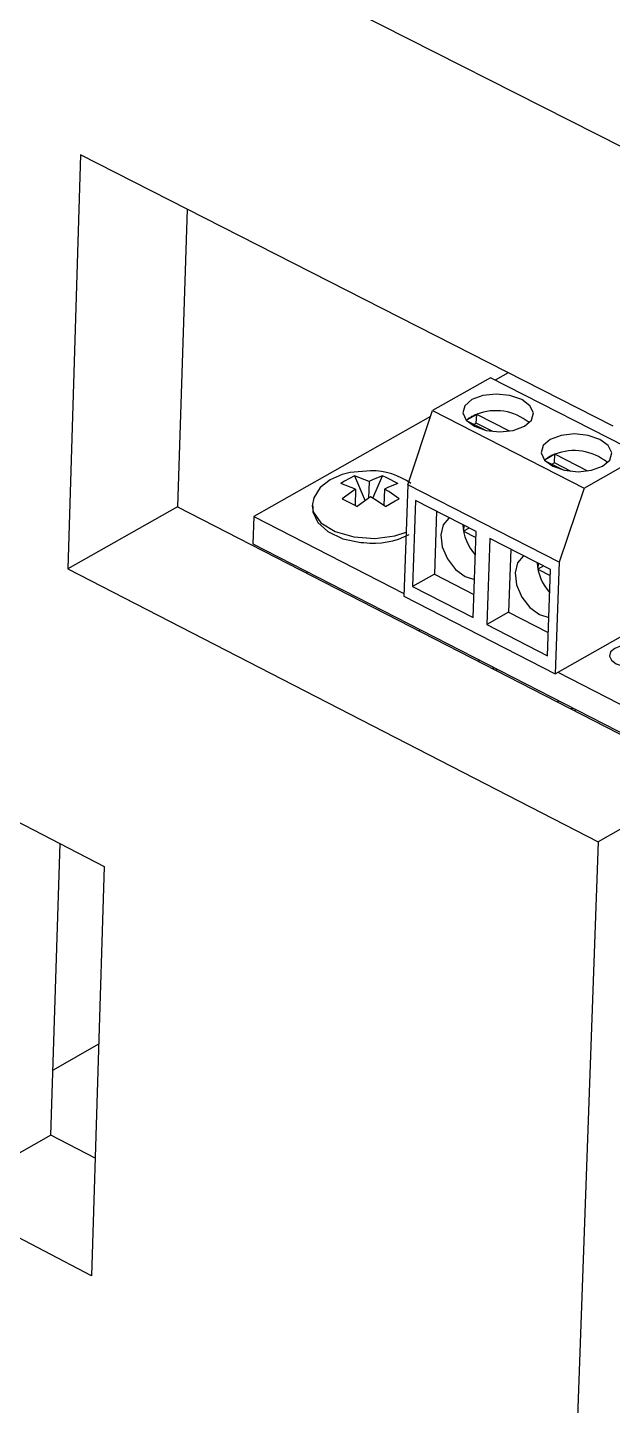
# Model space of a CAD drawing. Extents: x 0 to 154, y 0 to 214.
# Drawn here: x 132.34 to 137.03, y 123.71 to 134.75 of the extents above; entities that cross this region are included whole.
import ezdxf

# ---------------------------------------------------------------- set-up
doc = ezdxf.new("R2010")
doc.units = 0
doc.layers.get('0').update_dxf_attribs({"linetype": 'CONTINUOUS'})

msp = doc.modelspace()

# ---------------------------------------------------------------- linework, layer by layer
at = {"color": 7, "linetype": 'CONTINUOUS'}
for p, q in [((132.84, 135.957), (137.118, 133.791)), ((132.77, 133.731), (132.667, 130.413)), ((137.038, 131.556), (132.77, 133.731)), ((133.623, 133.296), (133.547, 130.909)), ((136.197, 131.985), (136.092, 131.926)), ((136.055, 131.944), (135.59, 131.681)), ((137.27, 131.325), (136.055, 131.944)), ((135.391, 131.087), (135.59, 131.681)), ((135.59, 131.681), (136.804, 131.061)), ((135.944, 131.651), (135.867, 131.608)), ((135.941, 131.582), (135.944, 131.651)), ((136.207, 131.517), (135.944, 131.651)), ((135.574, 131.633), (134.158, 130.834)), ((135.866, 131.599), (136.009, 131.526)), ((135.941, 131.582), (135.921, 131.571)), ((136.074, 131.515), (135.941, 131.582)), ((136.571, 131.332), (136.494, 131.288)), ((136.568, 131.262), (136.571, 131.332)), ((136.834, 131.197), (136.571, 131.332)), ((136.804, 131.061), (137.27, 131.325)), ((136.493, 131.279), (136.637, 131.206)), ((136.568, 131.262), (136.548, 131.251)), ((136.701, 131.194), (136.568, 131.262)), ((134.973, 131.052), (134.854, 131.096)), ((135.083, 131.114), (134.964, 131.158)), ((134.964, 131.158), (135.049, 130.958)), ((135.083, 131.114), (135.078, 130.979)), ((135.112, 130.98), (135.189, 131.158)), ((134.973, 131.052), (134.865, 130.975)), ((134.973, 131.052), (134.969, 130.922)), ((135.094, 130.99), (134.986, 130.913)), ((135.204, 131.052), (135.2, 130.922)), ((135.391, 131.087), (135.36, 130.194)), ((136.605, 130.467), (135.391, 131.087)), ((136.804, 131.061), (136.605, 130.467)), ((133.547, 130.909), (132.667, 130.413)), ((133.547, 130.909), (137.797, 128.727)), ((135.453, 130.962), (135.429, 130.271)), ((135.939, 130.713), (135.453, 130.962)), ((135.622, 130.875), (135.605, 130.371)), ((134.158, 130.834), (134.151, 130.613)), ((134.158, 130.834), (135.361, 130.216)), ((135.841, 130.763), (135.839, 130.715)), ((135.885, 130.74), (135.839, 130.715)), ((135.839, 130.715), (135.938, 130.664)), ((135.915, 130.022), (135.939, 130.713)), ((136.049, 130.657), (136.025, 129.966)), ((136.536, 130.407), (136.049, 130.657)), ((134.151, 130.613), (137.798, 128.741)), ((136.218, 130.57), (136.2, 130.066)), ((136.437, 130.458), (136.435, 130.41)), ((136.481, 130.436), (136.435, 130.41)), ((136.605, 130.467), (136.573, 129.572)), ((132.667, 130.413), (136.918, 128.224)), ((134.584, 130.391), (134.584, 130.377)), ((135.605, 130.371), (135.429, 130.271)), ((135.605, 130.371), (135.922, 130.208)), ((135.851, 130.351), (135.926, 130.329)), ((136.435, 130.41), (136.534, 130.359)), ((136.512, 129.716), (136.536, 130.407)), ((135.429, 130.271), (135.915, 130.022)), ((135.36, 130.194), (136.573, 129.572)), ((136.2, 130.066), (136.025, 129.966)), ((136.2, 130.066), (136.518, 129.903)), ((136.447, 130.046), (136.522, 130.024)), ((136.573, 129.572), (137.401, 130.043)), ((135.481, 129.917), (135.49, 129.926)), ((136.025, 129.966), (136.512, 129.716)), ((135.962, 129.684), (135.961, 129.67)), ((136.594, 129.584), (137.806, 128.962)), ((136.593, 129.359), (136.593, 129.346)), ((137.797, 128.727), (136.918, 128.224)), ((131.756, 128.651), (132.959, 128.027)), ((136.918, 128.224), (136.642, 120.544)), ((132.532, 125.875), (132.605, 128.211)), ((132.959, 128.027), (132.856, 124.748)), ((132.914, 126.604), (132.549, 126.395)), ((132.532, 125.875), (131.657, 125.375)), ((132.886, 125.691), (132.532, 125.875)), ((132.856, 124.748), (131.657, 125.375))]:
    msp.add_line(p, q, dxfattribs=at)
for points in [[(136.326, 131.556), (136.382, 131.605), (136.398, 131.663), (136.371, 131.721), (136.305, 131.77), (136.21, 131.803), (136.101, 131.814), (135.994, 131.803), (135.906, 131.77), (135.849, 131.721), (135.833, 131.663), (135.86, 131.605), (135.926, 131.556), (136.021, 131.523), (136.13, 131.512), (136.237, 131.523), (136.326, 131.556)], [(136.953, 131.236), (137.01, 131.285), (137.026, 131.343), (136.998, 131.401), (136.932, 131.45), (136.837, 131.483), (136.728, 131.495), (136.621, 131.483), (136.533, 131.45), (136.476, 131.401), (136.46, 131.343), (136.487, 131.285), (136.553, 131.236), (136.648, 131.203), (136.758, 131.191), (136.865, 131.203), (136.953, 131.236)], [(135.093, 131.198), (134.931, 131.186), (134.866, 131.169), (134.769, 131.127), (134.69, 131.064), (134.638, 130.982), (134.626, 130.918)], [(134.964, 131.158), (134.884, 131.116), (134.854, 131.096)], [(135.189, 131.158), (135.115, 131.13), (135.083, 131.114)], [(135.311, 131.096), (135.224, 131.143), (135.189, 131.158)], [(135.311, 131.096), (135.236, 131.068), (135.204, 131.052)], [(135.212, 130.913), (135.129, 130.97), (135.094, 130.99)], [(135.322, 130.975), (135.239, 131.032), (135.204, 131.052)], [(134.626, 130.921), (134.634, 130.869), (134.695, 130.783), (134.809, 130.713), (134.96, 130.669), (135.127, 130.657), (135.289, 130.678), (135.378, 130.707)], [(134.632, 130.917), (134.631, 130.87), (134.672, 130.784), (134.751, 130.712), (134.87, 130.655), (135.015, 130.624), (135.04, 130.623)], [(134.865, 130.975), (134.952, 130.932), (134.986, 130.913)], [(135.212, 130.913), (135.292, 130.959), (135.322, 130.975)], [(135.724, 130.821), (135.721, 130.82), (135.674, 130.767), (135.656, 130.687), (135.668, 130.59), (135.71, 130.493), (135.774, 130.409), (135.851, 130.351)], [(136.319, 130.516), (136.317, 130.515), (136.27, 130.462), (136.252, 130.382), (136.264, 130.285), (136.306, 130.187), (136.37, 130.103), (136.447, 130.046)], [(137.05, 129.776), (137.017, 129.747), (137.008, 129.713), (137.024, 129.68), (137.062, 129.651), (137.117, 129.632), (137.18, 129.625), (137.242, 129.632), (137.294, 129.651), (137.326, 129.68), (137.335, 129.713), (137.32, 129.747), (137.281, 129.776), (137.226, 129.795), (137.163, 129.802), (137.101, 129.795), (137.05, 129.776)], [(136.098, 129.6), (136.098, 129.601), (136.107, 129.609)], [(136.73, 129.275), (136.73, 129.276), (136.739, 129.285)]]:
    msp.add_lwpolyline(points, dxfattribs=at)
at = {"color": 8, "linetype": 'CONTINUOUS'}
for points in [[(136.064, 129.617), (136.078, 129.62), (136.083, 129.621)], [(136.696, 129.293), (136.71, 129.295), (136.715, 129.297)]]:
    msp.add_lwpolyline(points, dxfattribs=at)
at = {"color": 7, "linetype": 'CONTINUOUS'}
for centre, radius, start, end in [((136.021, 131.424), 0.24, 108.8676, 130.0677), ((136.098, 131.262), 0.419, 50.6837, 111.5837), ((136.648, 131.105), 0.239, 108.8952, 130.1396), ((136.725, 130.942), 0.419, 50.5942, 111.5966), ((135.1, 130.661), 0.538, 53.9583, 90.6429), ((136.223, 130.79), 0.392, 183.2373, 222.2426), ((135.116, 131.242), 0.623, 262.9789, 297.4075), ((136.819, 130.485), 0.392, 183.2123, 222.4479)]:
    msp.add_arc(centre, radius, start, end, dxfattribs=at)

doc.saveas('drawing.dxf')
